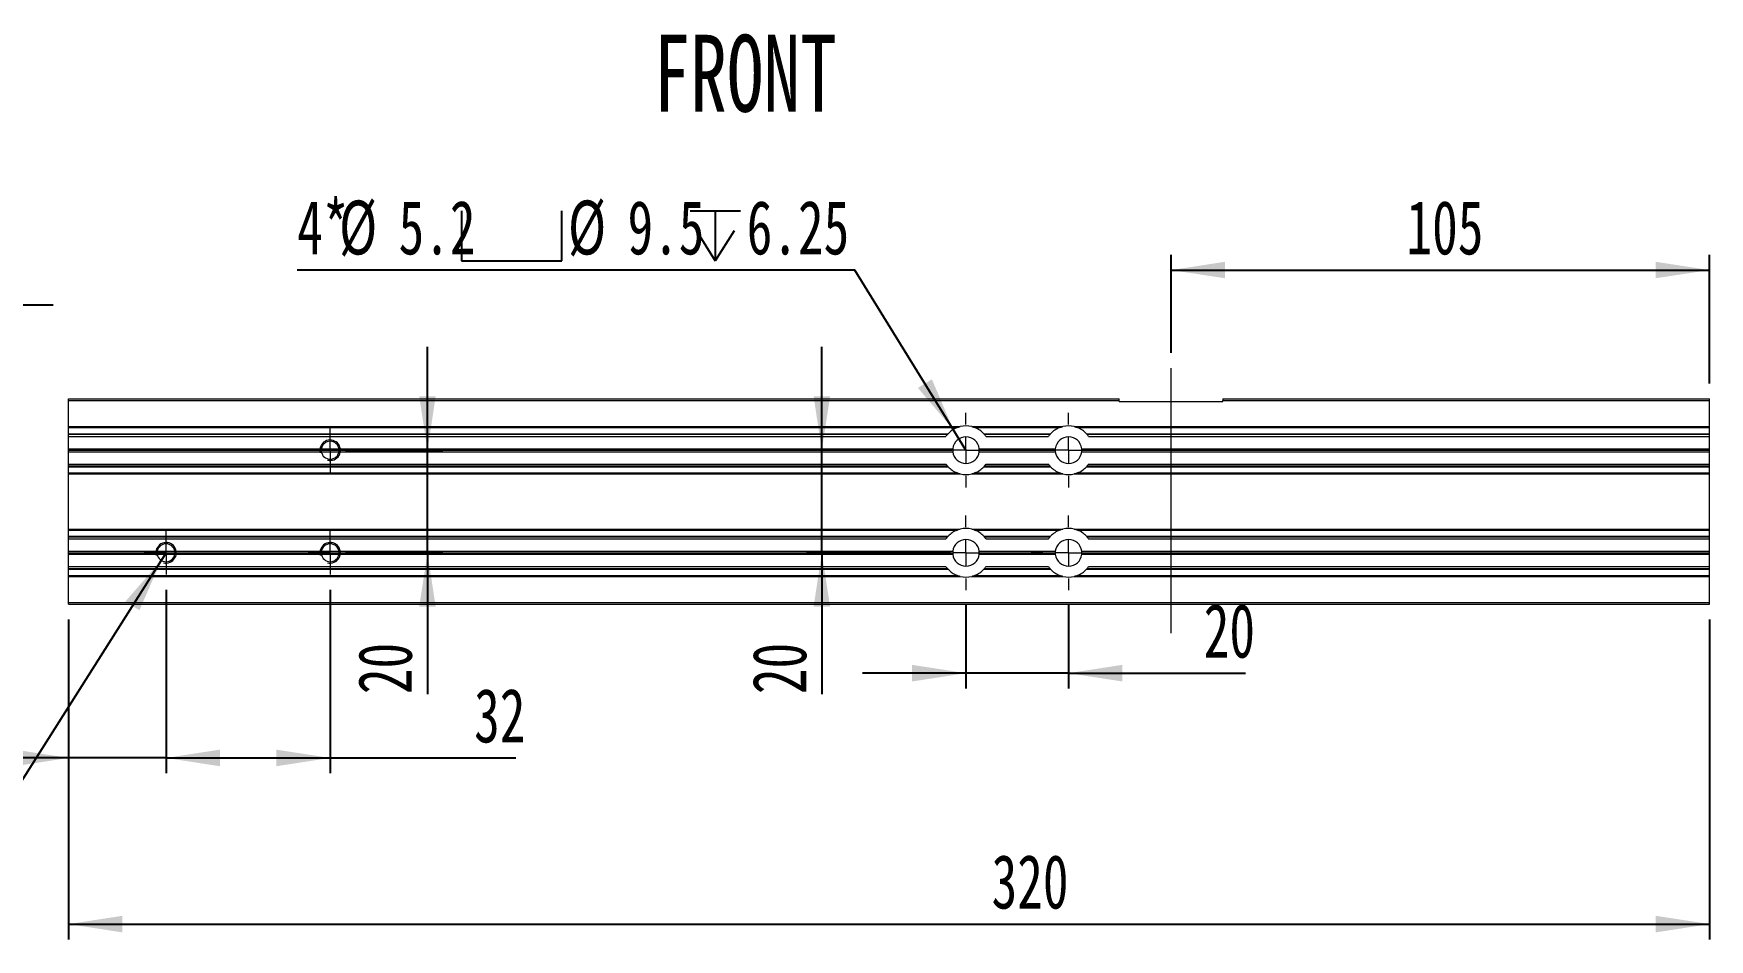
# Model space of a CAD drawing. Header units: millimetres. Extents: x 2 to 295, y 1 to 209.
# Drawn here: x 128.8 to 237.8, y 86.7 to 145.6 of the extents above; entities that cross this region are included whole.
import ezdxf

# ---------------------------------------------------------------- set-up
doc = ezdxf.new("R2010")
doc.units = ezdxf.units.MM
doc.linetypes.add('CENTER', pattern=[10.16, 6.35, -1.27, 1.27, -1.27])
doc.linetypes.add('CENTERX2', pattern=[20.32, 12.7, -2.54, 2.54, -2.54])
doc.layers.add('DIM', color=5, linetype='Continuous')
doc.layers.add('中心线', color=1, linetype='CENTER', lineweight=15)
doc.styles.add('SLDTEXTSTYLE1', font='TXT', dxfattribs={"width": 0.469})
doc.styles.add('SLDTEXTSTYLE2', font='TXT', dxfattribs={"width": 0.7})
doc.dimstyles.new('SLDDIMSTYLE0', dxfattribs={"dimtxt": 3.5, "dimasz": 3.5, "dimexe": 0, "dimexo": 0.0625, "dimgap": 0.875, "dimtad": 2, "dimlfac": 3, "dimrnd": 1e-09, "dimzin": 12, "dimdsep": 46, "dimtxsty": 'SLDTEXTSTYLE1', "dimsah": 1, "dimcen": 0.09, "dimadec": 0, "dimazin": 3, "dimtfac": 1, "dimtofl": 0, "dimtmove": 0, "dimatfit": 3, "dimfxl": 0, "dimfrac": 2, "dimtolj": 1, "dimtzin": 12, "dimarcsym": 0})
doc.dimstyles.new('SLDDIMSTYLE1', dxfattribs={"dimtxt": 3.5, "dimasz": 3.5, "dimexe": 0, "dimexo": 0.0625, "dimgap": 0.875, "dimtad": 2, "dimlfac": 3, "dimrnd": 1e-09, "dimzin": 12, "dimdsep": 46, "dimtxsty": 'SLDTEXTSTYLE1', "dimsah": 1, "dimcen": 0.09, "dimadec": 0, "dimazin": 3, "dimtfac": 1, "dimtmove": 0, "dimatfit": 0, "dimfxl": 0, "dimfrac": 2, "dimtolj": 1, "dimtzin": 12, "dimarcsym": 0})
doc.dimstyles.new('SLDDIMSTYLE2', dxfattribs={"dimtxt": 3.5, "dimasz": 3.5, "dimexe": 0, "dimexo": 0.0625, "dimgap": 0.875, "dimtad": 0, "dimtih": 1, "dimtoh": 1, "dimlfac": 3, "dimrnd": 1e-09, "dimzin": 12, "dimdsep": 46, "dimtxsty": 'SLDTEXTSTYLE1', "dimsah": 1, "dimcen": 0, "dimadec": 0, "dimazin": 3, "dimtfac": 1, "dimtofl": 0, "dimtmove": 0, "dimatfit": 3, "dimfxl": 0, "dimfrac": 2, "dimtolj": 1, "dimtzin": 12, "dimarcsym": 0})

# ---------------------------------------------------------------- blocks, each defined once
blk = doc.blocks.new('_D')
at = {"layer": 'DIM'}
for p, q in [((131.1, 107.51), (131.1, 86.71)), ((237.77, 107.51), (237.77, 86.71)), ((131.1, 87.71), (237.77, 87.71))]:
    blk.add_line(p, q, dxfattribs=at)
for points in [[(131.1, 87.71), (134.6, 87.17), (134.6, 88.25)], [(237.77, 87.71), (234.27, 88.25), (234.27, 87.17)]]:
    blk.add_solid(points, dxfattribs=at)
at = {"layer": 'DIM', "insert": (191.1, 92.22), "char_height": 3.5, "attachment_point": 1, "style": 'SLDTEXTSTYLE2'}
blk.add_mtext('320', dxfattribs=at)
blk = doc.blocks.new('_D_1')
at = {"layer": 'DIM'}
for p, q in [((202.77, 124.84), (202.77, 131.22)), ((237.77, 122.84), (237.77, 131.22)), ((202.77, 130.22), (237.77, 130.22))]:
    blk.add_line(p, q, dxfattribs=at)
for points in [[(202.77, 130.22), (206.27, 129.69), (206.27, 130.76)], [(237.77, 130.22), (234.27, 130.76), (234.27, 129.69)]]:
    blk.add_solid(points, dxfattribs=at)
at = {"layer": 'DIM', "insert": (218.07, 134.74), "char_height": 3.5, "attachment_point": 1, "style": 'SLDTEXTSTYLE2'}
blk.add_mtext('105', dxfattribs=at)
blk = doc.blocks.new('_D_2')
at = {"layer": 'DIM'}
for p, q in [((189.43, 108.43), (189.43, 103.02)), ((196.1, 108.43), (196.1, 103.02)), ((189.43, 104.02), (182.7, 104.02)), ((196.1, 104.02), (189.43, 104.02)), ((196.1, 104.02), (207.61, 104.02))]:
    blk.add_line(p, q, dxfattribs=at)
for points in [[(189.43, 104.02), (185.93, 104.56), (185.93, 103.48)], [(196.1, 104.02), (199.6, 103.48), (199.6, 104.56)]]:
    blk.add_solid(points, dxfattribs=at)
at = {"layer": 'DIM', "insert": (204.89, 108.53), "char_height": 3.5, "attachment_point": 1, "style": 'SLDTEXTSTYLE2'}
blk.add_mtext('20', dxfattribs=at)
blk = doc.blocks.new('_D_3')
at = {"layer": 'DIM'}
for p, q in [((180.06, 118.51), (180.06, 125.24)), ((188.43, 118.51), (179.06, 118.51)), ((180.06, 111.84), (180.06, 118.51)), ((188.43, 111.84), (179.06, 111.84)), ((180.06, 111.84), (180.06, 102.66))]:
    blk.add_line(p, q, dxfattribs=at)
for points in [[(180.06, 118.51), (180.6, 122.01), (179.53, 122.01)], [(180.06, 111.84), (179.53, 108.34), (180.6, 108.34)]]:
    blk.add_solid(points, dxfattribs=at)
at = {"layer": 'DIM', "insert": (175.55, 102.66), "char_height": 3.5, "attachment_point": 1, "rotation": 90, "style": 'SLDTEXTSTYLE2'}
blk.add_mtext('20', dxfattribs=at)
blk = doc.blocks.new('SW_SYMBOL_HOLE_SPOT')
at = {"layer": 'DIM', "color": 0}
for p, q in [((0, 875), (0, 75)), ((1600, 75), (1600, 875)), ((0, 75), (1600, 75))]:
    blk.add_line(p, q, dxfattribs=at)
blk = doc.blocks.new('SW_SYMBOL_HOLE_DEPTH')
at = {"layer": 'DIM', "color": 0}
for p, q in [((0, 875), (800, 875)), ((400, 875), (400, 75)), ((100, 555), (400, 75)), ((700, 555), (400, 75))]:
    blk.add_line(p, q, dxfattribs=at)
blk = doc.blocks.new('_D_4')
at = {"layer": 'DIM'}
for p, q in [((182.21, 130.22), (145.96, 130.22)), ((188.6, 119.86), (182.21, 130.22)), ((189.43, 118.51), (188.6, 119.86))]:
    blk.add_line(p, q, dxfattribs=at)
blk.add_solid([(188.6, 119.86), (187.22, 123.12), (186.31, 122.56)], dxfattribs=at)
at = {"layer": 'DIM', "xscale": 0.004072727272727273, "yscale": 0.004072727272727273, "zscale": 0.004072727272727273}
for name, p in [('SW_SYMBOL_HOLE_SPOT', (156.64, 130.51)), ('SW_SYMBOL_HOLE_DEPTH', (171.51, 130.51))]:
    blk.add_blockref(name, p, dxfattribs=at)
at = {"layer": 'DIM', "char_height": 3.5, "attachment_point": 1, "style": 'SLDTEXTSTYLE2'}
for s, insert in [('4*', (145.96, 134.74)), ('%%c', (148.68, 134.74)), ('5.2', (152.55, 134.74)), ('%%c', (163.56, 134.74)), ('9.5', (167.43, 134.74)), ('6.25', (175.18, 134.74))]:
    blk.add_mtext(s, dxfattribs=dict(at, insert=insert))
blk = doc.blocks.new('_D_5')
at = {"layer": 'DIM'}
for p, q in [((137.43, 109.43), (137.43, 97.51)), ((148.1, 109.43), (148.1, 97.51)), ((137.43, 98.51), (148.1, 98.51)), ((148.1, 98.51), (160.18, 98.51))]:
    blk.add_line(p, q, dxfattribs=at)
for points in [[(137.43, 98.51), (140.93, 97.97), (140.93, 99.05)], [(148.1, 98.51), (144.6, 99.05), (144.6, 97.97)]]:
    blk.add_solid(points, dxfattribs=at)
at = {"layer": 'DIM', "insert": (157.46, 103.02), "char_height": 3.5, "attachment_point": 1, "style": 'SLDTEXTSTYLE2'}
blk.add_mtext('32', dxfattribs=at)
blk = doc.blocks.new('_D_6')
at = {"layer": 'DIM'}
for p, q in [((137.43, 109.43), (137.43, 97.51)), ((131.1, 107.51), (131.1, 97.51)), ((131.1, 98.51), (115.47, 98.51)), ((137.43, 98.51), (131.1, 98.51)), ((137.43, 98.51), (144.17, 98.51))]:
    blk.add_line(p, q, dxfattribs=at)
for points in [[(131.1, 98.51), (127.6, 99.05), (127.6, 97.97)], [(137.43, 98.51), (140.93, 97.97), (140.93, 99.05)]]:
    blk.add_solid(points, dxfattribs=at)
at = {"layer": 'DIM', "insert": (115.47, 103.02), "char_height": 3.5, "attachment_point": 1, "style": 'SLDTEXTSTYLE2'}
blk.add_mtext('19', dxfattribs=at)
blk = doc.blocks.new('_D_7')
at = {"layer": 'DIM'}
for p, q in [((154.43, 118.51), (154.43, 125.24)), ((149.1, 118.51), (155.43, 118.51)), ((154.43, 111.84), (154.43, 118.51)), ((149.1, 111.84), (155.43, 111.84)), ((154.43, 111.84), (154.43, 102.66))]:
    blk.add_line(p, q, dxfattribs=at)
for points in [[(154.43, 118.51), (154.96, 122.01), (153.89, 122.01)], [(154.43, 111.84), (153.89, 108.34), (154.96, 108.34)]]:
    blk.add_solid(points, dxfattribs=at)
at = {"layer": 'DIM', "insert": (149.91, 102.66), "char_height": 3.5, "attachment_point": 1, "rotation": 90, "style": 'SLDTEXTSTYLE2'}
blk.add_mtext('20', dxfattribs=at)
blk = doc.blocks.new('_D_8')
at = {"layer": 'DIM'}
for p, q in [((137.12, 111.35), (122.23, 87.87)), ((137.43, 111.84), (137.12, 111.35)), ((122.23, 87.87), (108.81, 87.87))]:
    blk.add_line(p, q, dxfattribs=at)
blk.add_solid([(137.12, 111.35), (134.79, 108.68), (135.7, 108.11)], dxfattribs=at)
at = {"layer": 'DIM', "xscale": 0.004072727272727273, "yscale": 0.004072727272727273, "zscale": 0.004072727272727273}
blk.add_blockref('SW_SYMBOL_HOLE_DEPTH', (114.26, 88.16), dxfattribs=at)
at = {"layer": 'DIM', "char_height": 3.5, "attachment_point": 1, "style": 'SLDTEXTSTYLE2'}
for s, insert in [('3*M4', (108.81, 92.38)), ('15', (117.92, 92.38))]:
    blk.add_mtext(s, dxfattribs=dict(at, insert=insert))
blk = doc.blocks.new('SW_CENTERMARKSYMBOL_0')
at = {"layer": '中心线', "color": 0}
for p, q in [((0, 1.67), (0, 2.42)), ((-1.67, 0), (-2.42, 0)), ((0, 0), (-0.83, 0)), ((0, 0), (0, 0.83)), ((0, 0), (0, -0.83)), ((0, 0), (0.83, 0)), ((1.67, 0), (2.42, 0)), ((0, -1.67), (0, -2.42))]:
    blk.add_line(p, q, dxfattribs=at)
blk = doc.blocks.new('SW_CENTERMARKSYMBOL_1')
at = {"layer": '中心线', "color": 0}
for p, q in [((0, 1.67), (0, 2.42)), ((-1.67, 0), (-2.42, 0)), ((0, 0), (-0.83, 0)), ((0, 0), (0, 0.83)), ((0, 0), (0, -0.83)), ((0, 0), (0.83, 0)), ((1.67, 0), (2.42, 0)), ((0, -1.67), (0, -2.42))]:
    blk.add_line(p, q, dxfattribs=at)
blk = doc.blocks.new('SW_CENTERMARKSYMBOL_2')
at = {"layer": '中心线', "color": 0}
for p, q in [((0, 1.67), (0, 2.42)), ((-1.67, 0), (-2.42, 0)), ((0, 0), (-0.83, 0)), ((0, 0), (0, 0.83)), ((0, 0), (0, -0.83)), ((0, 0), (0.83, 0)), ((1.67, 0), (2.42, 0)), ((0, -1.67), (0, -2.42))]:
    blk.add_line(p, q, dxfattribs=at)
blk = doc.blocks.new('SW_CENTERMARKSYMBOL_3')
at = {"layer": '中心线', "color": 0}
for p, q in [((0, 1.67), (0, 2.42)), ((-1.67, 0), (-2.42, 0)), ((0, 0), (-0.83, 0)), ((0, 0), (0, 0.83)), ((0, 0), (0, -0.83)), ((0, 0), (0.83, 0)), ((1.67, 0), (2.42, 0)), ((0, -1.67), (0, -2.42))]:
    blk.add_line(p, q, dxfattribs=at)
blk = doc.blocks.new('SW_CENTERMARKSYMBOL_4')
at = {"layer": '中心线', "color": 0}
for p, q in [((0, 0.83), (0, 1.42)), ((-0.83, 0), (-1.42, 0)), ((0, 0), (-0.83, 0)), ((0, 0), (0, 0.83)), ((0, 0), (0, -0.83)), ((0, 0), (0.83, 0)), ((0.83, 0), (1.42, 0)), ((0, -0.83), (0, -1.42))]:
    blk.add_line(p, q, dxfattribs=at)
blk = doc.blocks.new('SW_CENTERMARKSYMBOL_5')
at = {"layer": '中心线', "color": 0}
for p, q in [((0, 0.83), (0, 1.42)), ((-0.83, 0), (-1.42, 0)), ((0, 0), (-0.83, 0)), ((0, 0), (0, 0.83)), ((0, 0), (0, -0.83)), ((0, 0), (0.83, 0)), ((0.83, 0), (1.42, 0)), ((0, -0.83), (0, -1.42))]:
    blk.add_line(p, q, dxfattribs=at)
blk = doc.blocks.new('SW_CENTERMARKSYMBOL_6')
at = {"layer": '中心线', "color": 0}
for p, q in [((0, 0.83), (0, 1.42)), ((-0.83, 0), (-1.42, 0)), ((0, 0), (-0.83, 0)), ((0, 0), (0, 0.83)), ((0, 0), (0, -0.83)), ((0, 0), (0.83, 0)), ((0.83, 0), (1.42, 0)), ((0, -0.83), (0, -1.42))]:
    blk.add_line(p, q, dxfattribs=at)
blk = doc.blocks.new('_D_26')
at = {"layer": 'DIM'}
for p, q in [((110.86, 112.94), (110.86, 128.96)), ((123.36, 122.94), (123.36, 128.96)), ((110.86, 127.96), (104.13, 127.96)), ((123.36, 127.96), (110.86, 127.96)), ((123.36, 127.96), (130.09, 127.96))]:
    blk.add_line(p, q, dxfattribs=at)
for points in [[(110.86, 127.96), (107.36, 128.5), (107.36, 127.42)], [(123.36, 127.96), (126.86, 127.42), (126.86, 128.5)]]:
    blk.add_solid(points, dxfattribs=at)
at = {"layer": 'DIM', "insert": (114.12, 132.47), "char_height": 3.5, "attachment_point": 1, "style": 'SLDTEXTSTYLE2'}
blk.add_mtext('37.5', dxfattribs=at)

msp = doc.modelspace()

# ---------------------------------------------------------------- linework, layer by layer
at = {"color": 7, "linetype": 'Continuous', "lineweight": 15}
for p, q in [((131.101, 121.8445), (199.401, 121.8445)), ((131.101, 121.7445), (131.101, 121.8445)), ((131.101, 121.7445), (199.401, 121.7445)), ((131.101, 120.0508), (131.101, 121.7445)), ((199.401, 121.7445), (199.401, 121.8445)), ((199.401, 121.6778), (199.401, 121.7445)), ((199.401, 121.6778), (206.1343, 121.6778)), ((206.1343, 121.8445), (237.7677, 121.8445)), ((206.1343, 121.8445), (206.1343, 121.7445)), ((206.1343, 121.7445), (237.7677, 121.7445)), ((206.1343, 121.6778), (206.1343, 121.7445)), ((237.7677, 121.7445), (237.7677, 121.8445)), ((237.7677, 120.0508), (237.7677, 121.7445)), ((131.101, 120.0508), (189.0649, 120.0508)), ((131.101, 119.9831), (131.101, 120.0508)), ((131.101, 119.9831), (188.8511, 119.9831)), ((131.101, 119.5819), (131.101, 119.9831)), ((189.8038, 120.0508), (195.7315, 120.0508)), ((190.0176, 119.9831), (195.5177, 119.9831)), ((196.4705, 120.0508), (237.7677, 120.0508)), ((196.6843, 119.9831), (237.7677, 119.9831)), ((237.7677, 119.9831), (237.7677, 120.0508)), ((237.7677, 119.5819), (237.7677, 119.9831)), ((131.101, 119.5819), (188.2679, 119.5819)), ((131.101, 119.5526), (131.101, 119.5819)), ((131.101, 119.5526), (188.2417, 119.5526)), ((131.101, 119.4076), (131.101, 119.5526)), ((131.101, 119.4076), (188.1292, 119.4076)), ((131.101, 118.6112), (131.101, 119.4076)), ((190.6007, 119.5819), (194.9346, 119.5819)), ((190.627, 119.5526), (194.9084, 119.5526)), ((190.7395, 119.4076), (194.7959, 119.4076)), ((197.2674, 119.5819), (237.7677, 119.5819)), ((197.2936, 119.5526), (237.7677, 119.5526)), ((197.4061, 119.4076), (237.7677, 119.4076)), ((237.7677, 119.5526), (237.7677, 119.5819)), ((237.7677, 119.4076), (237.7677, 119.5526)), ((237.7677, 118.6112), (237.7677, 119.4076)), ((131.101, 118.6112), (147.5263, 118.6112)), ((131.101, 118.5112), (131.101, 118.6112)), ((131.101, 118.5112), (147.5177, 118.5112)), ((131.101, 118.4112), (131.101, 118.5112)), ((131.101, 118.4112), (147.5263, 118.4112)), ((131.101, 117.6147), (131.101, 118.4112)), ((147.5233, 118.5112), (148.6786, 118.5112)), ((147.5277, 118.4112), (148.674, 118.4112)), ((147.5294, 118.6112), (148.673, 118.6112)), ((148.6757, 118.6112), (188.5735, 118.6112)), ((148.6757, 118.4112), (188.5735, 118.4112)), ((148.6843, 118.5112), (188.5677, 118.5112)), ((190.2952, 118.6112), (195.2401, 118.6112)), ((190.2952, 118.4112), (195.2401, 118.4112)), ((190.301, 118.5112), (195.2343, 118.5112)), ((196.9619, 118.6112), (237.7677, 118.6112)), ((196.9619, 118.4112), (237.7677, 118.4112)), ((196.9677, 118.5112), (237.7677, 118.5112)), ((237.7677, 118.5112), (237.7677, 118.6112)), ((237.7677, 118.4112), (237.7677, 118.5112)), ((237.7677, 117.6147), (237.7677, 118.4112)), ((131.101, 117.6147), (188.1292, 117.6147)), ((131.101, 117.4697), (131.101, 117.6147)), ((188.2425, 117.4697), (131.101, 117.4697)), ((131.101, 117.4404), (131.101, 117.4697)), ((131.101, 117.4404), (188.2679, 117.4404)), ((131.101, 117.0392), (131.101, 117.4404)), ((131.101, 117.0392), (188.8511, 117.0392)), ((131.101, 116.9715), (131.101, 117.0392)), ((131.101, 116.9715), (189.0649, 116.9715)), ((131.101, 113.3841), (131.101, 116.9715)), ((189.8038, 116.9715), (195.7315, 116.9715)), ((190.0176, 117.0392), (195.5177, 117.0392)), ((190.6007, 117.4404), (194.9346, 117.4404)), ((194.9091, 117.4697), (190.6262, 117.4697)), ((190.7395, 117.6147), (194.7959, 117.6147)), ((196.4705, 116.9715), (237.7677, 116.9715)), ((196.6843, 117.0392), (237.7677, 117.0392)), ((197.2674, 117.4404), (237.7677, 117.4404)), ((237.7677, 117.4697), (197.2929, 117.4697)), ((197.4061, 117.6147), (237.7677, 117.6147)), ((237.7677, 117.4697), (237.7677, 117.6147)), ((237.7677, 117.4404), (237.7677, 117.4697)), ((237.7677, 117.0392), (237.7677, 117.4404)), ((237.7677, 116.9715), (237.7677, 117.0392)), ((237.7677, 113.3841), (237.7677, 116.9715)), ((131.101, 113.3841), (189.0649, 113.3841)), ((131.101, 113.3165), (131.101, 113.3841)), ((131.101, 113.3165), (188.8511, 113.3165)), ((131.101, 112.9152), (131.101, 113.3165)), ((189.8038, 113.3841), (195.7315, 113.3841)), ((190.0176, 113.3165), (195.5177, 113.3165)), ((196.4705, 113.3841), (237.7677, 113.3841)), ((196.6843, 113.3165), (237.7677, 113.3165)), ((237.7677, 113.3165), (237.7677, 113.3841)), ((237.7677, 112.9152), (237.7677, 113.3165)), ((131.101, 112.9152), (188.2679, 112.9152)), ((131.101, 112.8859), (131.101, 112.9152)), ((131.101, 112.8859), (188.2417, 112.8859)), ((131.101, 112.7409), (131.101, 112.8859)), ((131.101, 112.7409), (188.1292, 112.7409)), ((131.101, 111.9445), (131.101, 112.7409)), ((190.6007, 112.9152), (194.9346, 112.9152)), ((190.627, 112.8859), (194.9084, 112.8859)), ((190.7395, 112.7409), (194.7959, 112.7409)), ((197.2674, 112.9152), (237.7677, 112.9152)), ((197.2936, 112.8859), (237.7677, 112.8859)), ((197.4061, 112.7409), (237.7677, 112.7409)), ((237.7677, 112.8859), (237.7677, 112.9152)), ((237.7677, 112.7409), (237.7677, 112.8859)), ((237.7677, 111.9445), (237.7677, 112.7409)), ((131.101, 111.9445), (136.8596, 111.9445)), ((131.101, 111.8445), (131.101, 111.9445)), ((131.101, 111.8445), (136.851, 111.8445)), ((131.101, 111.7445), (131.101, 111.8445)), ((131.101, 111.7445), (136.8596, 111.7445)), ((131.101, 110.948), (131.101, 111.7445)), ((136.8566, 111.8445), (138.012, 111.8445)), ((136.8611, 111.7445), (138.0073, 111.7445)), ((136.8627, 111.9445), (138.0064, 111.9445)), ((138.009, 111.9445), (147.5263, 111.9445)), ((138.009, 111.7445), (147.5263, 111.7445)), ((138.0177, 111.8445), (147.5177, 111.8445)), ((147.5233, 111.8445), (148.6786, 111.8445)), ((147.5277, 111.7445), (148.674, 111.7445)), ((147.5294, 111.9445), (148.673, 111.9445)), ((148.6757, 111.9445), (188.5735, 111.9445)), ((148.6757, 111.7445), (188.5735, 111.7445)), ((148.6843, 111.8445), (188.5677, 111.8445)), ((190.2952, 111.9445), (195.2401, 111.9445)), ((190.2952, 111.7445), (195.2401, 111.7445)), ((190.301, 111.8445), (195.2343, 111.8445)), ((196.9619, 111.9445), (237.7677, 111.9445)), ((196.9619, 111.7445), (237.7677, 111.7445)), ((196.9677, 111.8445), (237.7677, 111.8445)), ((237.7677, 111.8445), (237.7677, 111.9445)), ((237.7677, 111.7445), (237.7677, 111.8445)), ((237.7677, 110.948), (237.7677, 111.7445)), ((131.101, 110.948), (188.1292, 110.948)), ((131.101, 110.8031), (131.101, 110.948)), ((188.2425, 110.8031), (131.101, 110.8031)), ((131.101, 110.7738), (131.101, 110.8031)), ((131.101, 110.7738), (188.2679, 110.7738)), ((131.101, 110.3725), (131.101, 110.7738)), ((131.101, 110.3725), (188.8511, 110.3725)), ((131.101, 110.3049), (131.101, 110.3725)), ((131.101, 110.3049), (189.0649, 110.3049)), ((131.101, 108.6112), (131.101, 110.3049)), ((189.8038, 110.3049), (195.7315, 110.3049)), ((190.0176, 110.3725), (195.5177, 110.3725)), ((190.6007, 110.7738), (194.9346, 110.7738)), ((194.9091, 110.8031), (190.6262, 110.8031)), ((190.7395, 110.948), (194.7959, 110.948)), ((196.4705, 110.3049), (237.7677, 110.3049)), ((196.6843, 110.3725), (237.7677, 110.3725)), ((197.2674, 110.7738), (237.7677, 110.7738)), ((237.7677, 110.8031), (197.2929, 110.8031)), ((197.4061, 110.948), (237.7677, 110.948)), ((237.7677, 110.8031), (237.7677, 110.948)), ((237.7677, 110.7738), (237.7677, 110.8031)), ((237.7677, 110.3725), (237.7677, 110.7738)), ((237.7677, 110.3049), (237.7677, 110.3725)), ((237.7677, 108.6112), (237.7677, 110.3049)), ((131.101, 108.5112), (131.101, 108.6112)), ((131.101, 108.6112), (237.7677, 108.6112)), ((131.101, 108.5112), (237.7677, 108.5112)), ((237.7677, 108.5112), (237.7677, 108.6112))]:
    msp.add_line(p, q, dxfattribs=at)
for centre, radius, start, end in [((189.4343, 118.5112), 1.5833, 111.616334, 137.449613), ((189.4343, 118.5112), 1.5833, 76.506314, 103.493686), ((189.4343, 118.5112), 1.5833, 42.550387, 68.383666), ((196.101, 118.5112), 1.5833, 111.616334, 137.449613), ((196.101, 118.5112), 1.5833, 76.506314, 103.493686), ((196.101, 118.5112), 1.5833, 42.550387, 68.383666), ((148.101, 118.5112), 0.5833, 9.87089, 170.12911), ((189.4343, 118.5112), 1.5833, 138.872276, 145.515949), ((189.4343, 118.5112), 0.8667, 6.62581, 173.37419), ((189.4343, 118.5112), 1.5833, 34.484051, 41.127724), ((196.101, 118.5112), 1.5833, 138.872276, 145.515949), ((196.101, 118.5112), 0.8667, 6.62581, 173.37419), ((196.101, 118.5112), 1.5833, 34.484051, 41.127724), ((148.101, 118.5112), 0.5833, 170.12911, 180), ((148.101, 118.5112), 0.5833, 180, 189.87089), ((148.101, 118.5112), 0.5833, 189.87089, 350.12911), ((148.101, 118.5112), 0.5833, 0, 9.87089), ((148.101, 118.5112), 0.5833, 350.12911, 0), ((189.4343, 118.5112), 0.8667, 173.37419, 180), ((189.4343, 118.5112), 0.8667, 180, 186.62581), ((189.4343, 118.5112), 0.8667, 186.62581, 353.37419), ((189.4343, 118.5112), 0.8667, 0, 6.62581), ((189.4343, 118.5112), 0.8667, 353.37419, 0), ((196.101, 118.5112), 0.8667, 173.37419, 180), ((196.101, 118.5112), 0.8667, 180, 186.62581), ((196.101, 118.5112), 0.8667, 186.62581, 353.37419), ((196.101, 118.5112), 0.8667, 0, 6.62581), ((196.101, 118.5112), 0.8667, 353.37419, 0), ((189.4343, 118.5112), 1.5833, 214.484051, 221.127724), ((189.4343, 118.5112), 1.5833, 222.550387, 248.383666), ((189.4343, 118.5112), 1.5833, 256.506314, 283.493686), ((189.4343, 118.5112), 1.5833, 291.616334, 317.449613), ((189.4343, 118.5112), 1.5833, 318.872276, 325.515949), ((196.101, 118.5112), 1.5833, 214.484051, 221.127724), ((196.101, 118.5112), 1.5833, 222.550387, 248.383666), ((196.101, 118.5112), 1.5833, 256.506314, 283.493686), ((196.101, 118.5112), 1.5833, 291.616334, 317.449613), ((196.101, 118.5112), 1.5833, 318.872276, 325.515949), ((189.4343, 111.8445), 1.5833, 111.616334, 137.449613), ((189.4343, 111.8445), 1.5833, 76.506314, 103.493686), ((189.4343, 111.8445), 1.5833, 42.550387, 68.383666), ((196.101, 111.8445), 1.5833, 111.616334, 137.449613), ((196.101, 111.8445), 1.5833, 76.506314, 103.493686), ((196.101, 111.8445), 1.5833, 42.550387, 68.383666), ((137.4343, 111.8445), 0.5833, 9.87089, 170.12911), ((148.101, 111.8445), 0.5833, 9.87089, 170.12911), ((189.4343, 111.8445), 1.5833, 138.872276, 145.515949), ((189.4343, 111.8445), 0.8667, 6.62581, 173.37419), ((189.4343, 111.8445), 1.5833, 34.484051, 41.127724), ((196.101, 111.8445), 1.5833, 138.872276, 145.515949), ((196.101, 111.8445), 0.8667, 6.62581, 173.37419), ((196.101, 111.8445), 1.5833, 34.484051, 41.127724), ((137.4343, 111.8445), 0.5833, 170.12911, 180), ((137.4343, 111.8445), 0.5833, 180, 189.87089), ((137.4343, 111.8445), 0.5833, 189.87089, 350.12911), ((137.4343, 111.8445), 0.5833, 0, 9.87089), ((137.4343, 111.8445), 0.5833, 350.12911, 0), ((148.101, 111.8445), 0.5833, 170.12911, 180), ((148.101, 111.8445), 0.5833, 180, 189.87089), ((148.101, 111.8445), 0.5833, 189.87089, 350.12911), ((148.101, 111.8445), 0.5833, 0, 9.87089), ((148.101, 111.8445), 0.5833, 350.12911, 0), ((189.4343, 111.8445), 0.8667, 173.37419, 180), ((189.4343, 111.8445), 0.8667, 180, 186.62581), ((189.4343, 111.8445), 0.8667, 186.62581, 353.37419), ((189.4343, 111.8445), 0.8667, 0, 6.62581), ((189.4343, 111.8445), 0.8667, 353.37419, 0), ((196.101, 111.8445), 0.8667, 173.37419, 180), ((196.101, 111.8445), 0.8667, 180, 186.62581), ((196.101, 111.8445), 0.8667, 186.62581, 353.37419), ((196.101, 111.8445), 0.8667, 0, 6.62581), ((196.101, 111.8445), 0.8667, 353.37419, 0), ((189.4343, 111.8445), 1.5833, 214.484051, 221.127724), ((189.4343, 111.8445), 1.5833, 222.550387, 248.383666), ((189.4343, 111.8445), 1.5833, 256.506314, 283.493686), ((189.4343, 111.8445), 1.5833, 291.616334, 317.449613), ((189.4343, 111.8445), 1.5833, 318.872276, 325.515949), ((196.101, 111.8445), 1.5833, 214.484051, 221.127724), ((196.101, 111.8445), 1.5833, 222.550387, 248.383666), ((196.101, 111.8445), 1.5833, 256.506314, 283.493686), ((196.101, 111.8445), 1.5833, 291.616334, 317.449613), ((196.101, 111.8445), 1.5833, 318.872276, 325.515949)]:
    msp.add_arc(centre, radius, start, end, dxfattribs=at)
at = {"color": 7, "linetype": 'Continuous', "lineweight": 0}
for centre in [(148.101, 118.5112), (137.4343, 111.8445), (148.101, 111.8445)]:
    msp.add_arc(centre, 0.6667, 255, 195, dxfattribs=at)
at = {"color": 7, "linetype": 'Continuous', "lineweight": 15}
for points, knots in [([(188.8511, 119.9831), (188.8844, 119.9963), (188.9198, 120.009), (188.9914, 120.0317), (189.0281, 120.042), (189.0649, 120.0508)], [0, 0, 0, 0, 0.5, 0.5, 1, 1, 1, 1]), ([(189.8038, 120.0508), (189.8406, 120.0419), (189.8772, 120.0317), (189.9489, 120.009), (189.9847, 119.9962), (190.0176, 119.9831)], [0, 0, 0, 0, 0.5, 0.5, 1, 1, 1, 1]), ([(195.5177, 119.9831), (195.551, 119.9963), (195.5865, 120.009), (195.6581, 120.0317), (195.6948, 120.042), (195.7315, 120.0508)], [0, 0, 0, 0, 0.5, 0.5, 1, 1, 1, 1]), ([(196.4705, 120.0508), (196.5073, 120.0419), (196.5439, 120.0317), (196.6155, 120.009), (196.6513, 119.9962), (196.6843, 119.9831)], [0, 0, 0, 0, 0.5, 0.5, 1, 1, 1, 1]), ([(188.2417, 119.5526), (188.2417, 119.5526), (188.2444, 119.5557), (188.2537, 119.5662), (188.2603, 119.5736), (188.2679, 119.5819)], [0, 0, 0, 0, 0.5, 0.5, 1, 1, 1, 1]), ([(190.6007, 119.5819), (190.6083, 119.5736), (190.615, 119.5662), (190.6243, 119.5557), (190.627, 119.5526), (190.627, 119.5526)], [0, 0, 0, 0, 0.5, 0.5, 1, 1, 1, 1]), ([(194.9084, 119.5526), (194.9084, 119.5526), (194.911, 119.5557), (194.9204, 119.5662), (194.927, 119.5736), (194.9346, 119.5819)], [0, 0, 0, 0, 0.5, 0.5, 1, 1, 1, 1]), ([(197.2674, 119.5819), (197.275, 119.5736), (197.2816, 119.5662), (197.291, 119.5557), (197.2936, 119.5526), (197.2936, 119.5526)], [0, 0, 0, 0, 0.5, 0.5, 1, 1, 1, 1]), ([(147.5294, 118.6112), (147.5269, 118.6025), (147.51, 118.5431), (147.5106, 118.4693), (147.5266, 118.415), (147.5277, 118.4112)], [0, 0, 0, 0, 0.13772218, 0.93895725, 1, 1, 1, 1]), ([(148.674, 118.4112), (148.6753, 118.4155), (148.692, 118.4704), (148.6917, 118.5443), (148.6752, 118.6033), (148.673, 118.6112)], [0, 0, 0, 0, 0.06868919, 0.87541542, 1, 1, 1, 1]), ([(188.2679, 117.4404), (188.2669, 117.4415), (188.26, 117.4491), (188.2501, 117.4602), (188.2423, 117.469), (188.2424, 117.4689), (188.2425, 117.4688)], [0, 0, 0, 0, 0.06601368, 0.46066923, 0.78987184, 1, 1, 1, 1]), ([(189.0649, 116.9715), (189.0281, 116.9804), (188.9918, 116.9905), (188.9203, 117.0131), (188.8845, 117.0259), (188.8511, 117.0392)], [0, 0, 0, 0, 0.5, 0.5, 1, 1, 1, 1]), ([(190.0176, 117.0392), (189.9845, 117.026), (189.9492, 117.0134), (189.8772, 116.9906), (189.8402, 116.9803), (189.8038, 116.9715)], [0, 0, 0, 0, 0.5, 0.5, 1, 1, 1, 1]), ([(190.6262, 117.4688), (190.6264, 117.4691), (190.6271, 117.4699), (190.622, 117.4641), (190.6129, 117.4538), (190.6045, 117.4446), (190.6007, 117.4404)], [0, 0, 0, 0, 0.12009671, 0.42444973, 0.74278774, 1, 1, 1, 1]), ([(194.9346, 117.4404), (194.9336, 117.4415), (194.9267, 117.4491), (194.9168, 117.4602), (194.909, 117.469), (194.9091, 117.4689), (194.9091, 117.4688)], [0, 0, 0, 0, 0.06601368, 0.46066923, 0.78987184, 1, 1, 1, 1]), ([(195.7315, 116.9715), (195.6951, 116.9803), (195.6589, 116.9903), (195.5868, 117.0132), (195.5508, 117.0261), (195.5177, 117.0392)], [0, 0, 0, 0, 0.5, 0.5, 1, 1, 1, 1]), ([(196.6843, 117.0392), (196.6508, 117.0259), (196.6157, 117.0133), (196.5438, 116.9905), (196.5071, 116.9803), (196.4705, 116.9715)], [0, 0, 0, 0, 0.5, 0.5, 1, 1, 1, 1]), ([(197.2929, 117.4688), (197.2931, 117.4691), (197.2938, 117.4699), (197.2887, 117.4641), (197.2796, 117.4538), (197.2712, 117.4446), (197.2674, 117.4404)], [0, 0, 0, 0, 0.12009671, 0.42444973, 0.74278774, 1, 1, 1, 1]), ([(188.8511, 113.3165), (188.8844, 113.3297), (188.9198, 113.3424), (188.9914, 113.3651), (189.0281, 113.3753), (189.0649, 113.3841)], [0, 0, 0, 0, 0.5, 0.5, 1, 1, 1, 1]), ([(189.8038, 113.3841), (189.8406, 113.3753), (189.8772, 113.3651), (189.9489, 113.3424), (189.9847, 113.3295), (190.0176, 113.3165)], [0, 0, 0, 0, 0.5, 0.5, 1, 1, 1, 1]), ([(195.5177, 113.3165), (195.551, 113.3297), (195.5865, 113.3424), (195.6581, 113.3651), (195.6948, 113.3753), (195.7315, 113.3841)], [0, 0, 0, 0, 0.5, 0.5, 1, 1, 1, 1]), ([(196.4705, 113.3841), (196.5073, 113.3753), (196.5439, 113.3651), (196.6155, 113.3424), (196.6513, 113.3295), (196.6843, 113.3165)], [0, 0, 0, 0, 0.5, 0.5, 1, 1, 1, 1]), ([(188.2417, 112.8859), (188.2417, 112.8859), (188.2444, 112.889), (188.2537, 112.8995), (188.2603, 112.9069), (188.2679, 112.9152)], [0, 0, 0, 0, 0.5, 0.5, 1, 1, 1, 1]), ([(190.6007, 112.9152), (190.6083, 112.9069), (190.615, 112.8995), (190.6243, 112.889), (190.627, 112.8859), (190.627, 112.8859)], [0, 0, 0, 0, 0.5, 0.5, 1, 1, 1, 1]), ([(194.9084, 112.8859), (194.9084, 112.8859), (194.911, 112.889), (194.9204, 112.8995), (194.927, 112.9069), (194.9346, 112.9152)], [0, 0, 0, 0, 0.5, 0.5, 1, 1, 1, 1]), ([(197.2674, 112.9152), (197.275, 112.9069), (197.2816, 112.8995), (197.291, 112.889), (197.2936, 112.8859), (197.2936, 112.8859)], [0, 0, 0, 0, 0.5, 0.5, 1, 1, 1, 1]), ([(136.8627, 111.9445), (136.8603, 111.9358), (136.8433, 111.8765), (136.8439, 111.8026), (136.8599, 111.7483), (136.8611, 111.7445)], [0, 0, 0, 0, 0.13772218, 0.93895725, 1, 1, 1, 1]), ([(138.0073, 111.7445), (138.0086, 111.7488), (138.0253, 111.8037), (138.025, 111.8776), (138.0086, 111.9366), (138.0064, 111.9445)], [0, 0, 0, 0, 0.068689187, 0.875415422, 1, 1, 1, 1]), ([(147.5294, 111.9445), (147.5269, 111.9358), (147.51, 111.8765), (147.5106, 111.8026), (147.5266, 111.7483), (147.5277, 111.7445)], [0, 0, 0, 0, 0.13772218, 0.93895725, 1, 1, 1, 1]), ([(148.674, 111.7445), (148.6753, 111.7488), (148.692, 111.8037), (148.6917, 111.8776), (148.6752, 111.9366), (148.673, 111.9445)], [0, 0, 0, 0, 0.06868919, 0.87541542, 1, 1, 1, 1]), ([(188.2679, 110.7738), (188.2669, 110.7749), (188.26, 110.7824), (188.2501, 110.7935), (188.2423, 110.8023), (188.2424, 110.8022), (188.2425, 110.8022)], [0, 0, 0, 0, 0.06601368, 0.46066923, 0.78987184, 1, 1, 1, 1]), ([(189.0649, 110.3049), (189.0284, 110.3136), (188.9922, 110.3237), (188.9201, 110.3465), (188.8841, 110.3594), (188.8511, 110.3725)], [0, 0, 0, 0, 0.5, 0.5, 1, 1, 1, 1]), ([(190.0176, 110.3725), (189.9841, 110.3592), (189.949, 110.3467), (189.8772, 110.3239), (189.8404, 110.3137), (189.8038, 110.3049)], [0, 0, 0, 0, 0.5, 0.5, 1, 1, 1, 1]), ([(190.6262, 110.8022), (190.6264, 110.8024), (190.6271, 110.8033), (190.622, 110.7974), (190.6129, 110.7872), (190.6045, 110.7779), (190.6007, 110.7738)], [0, 0, 0, 0, 0.12009671, 0.42444973, 0.74278774, 1, 1, 1, 1]), ([(194.9346, 110.7738), (194.9336, 110.7749), (194.9267, 110.7824), (194.9168, 110.7935), (194.909, 110.8023), (194.9091, 110.8022), (194.9091, 110.8022)], [0, 0, 0, 0, 0.06601368, 0.46066923, 0.78987184, 1, 1, 1, 1]), ([(195.7315, 110.3049), (195.6951, 110.3136), (195.6589, 110.3237), (195.5868, 110.3465), (195.5508, 110.3594), (195.5177, 110.3725)], [0, 0, 0, 0, 0.5, 0.5, 1, 1, 1, 1]), ([(196.6843, 110.3725), (196.6508, 110.3592), (196.6157, 110.3467), (196.5438, 110.3239), (196.5071, 110.3137), (196.4705, 110.3049)], [0, 0, 0, 0, 0.5, 0.5, 1, 1, 1, 1]), ([(197.2929, 110.8022), (197.2931, 110.8024), (197.2938, 110.8033), (197.2887, 110.7974), (197.2796, 110.7872), (197.2712, 110.7779), (197.2674, 110.7738)], [0, 0, 0, 0, 0.12009671, 0.42444973, 0.74278774, 1, 1, 1, 1])]:
    msp.add_open_spline(points, degree=3, knots=knots, dxfattribs=at)
at = {"layer": '中心线', "linetype": 'CENTERX2', "lineweight": 0, "ltscale": 1.666667}
msp.add_line((202.7677, 106.6244), (202.7677, 123.8445), dxfattribs=at)

# ---------------------------------------------------------------- block references
at = {"layer": '中心线'}
for name, p in [('SW_CENTERMARKSYMBOL_6', (148.101, 118.5112)), ('SW_CENTERMARKSYMBOL_3', (189.4343, 118.5112)), ('SW_CENTERMARKSYMBOL_2', (196.101, 118.5112)), ('SW_CENTERMARKSYMBOL_0', (189.4343, 111.8445)), ('SW_CENTERMARKSYMBOL_1', (196.101, 111.8445)), ('SW_CENTERMARKSYMBOL_4', (137.4343, 111.8445)), ('SW_CENTERMARKSYMBOL_5', (148.101, 111.8445))]:
    msp.add_blockref(name, p, dxfattribs=at)

# ---------------------------------------------------------------- texts
at = {"color": 7, "linetype": 'Continuous', "lineweight": 0, "insert": (169.1301, 145.5148), "char_height": 5, "attachment_point": 1, "style": 'SLDTEXTSTYLE2'}
msp.add_mtext('FRONT', dxfattribs=at)

# ---------------------------------------------------------------- dimensions: what is measured, and where the dimension line sits
at = {"layer": 'DIM'}
for center, mpoint, text, picture, middle in [((189.4343, 118.5112), (188.6034, 119.8589), '4*%%c5.2{\\fGDT;v}%%c9.5{\\fGDT;x}6.25', '_D_4', (163.2927, 132.4744)), ((137.4343, 111.8445), (137.1219, 111.3519), '3*M4{\\fGDT;x}15', '_D_8', (114.7285, 90.1215))]:
    dim = msp.add_radius_dim(center=center, mpoint=mpoint, text=text, dimstyle='SLDDIMSTYLE2', override={"dimpost": '<>'}, dxfattribs=at)
    dim.commit()
    dim.dimension.update_dxf_attribs({"geometry": picture, "text_midpoint": middle, "dimtype": 164})
for base, p1, p2, dimstyle, picture, middle in [((237.7677, 130.2244), (202.7677, 123.8445), (237.7677, 121.8445), 'SLDDIMSTYLE0', '_D_1', (220.1134, 130.2244)), ((110.8593, 127.9581), (123.3593, 121.94), (110.8593, 111.94), 'SLDDIMSTYLE1', '_D_26', (116.8424, 127.9581)), ((131.101, 98.5112), (137.4343, 110.4278), (131.101, 108.5112), 'SLDDIMSTYLE1', '_D_6', (116.8305, 98.5112)), ((148.101, 98.5112), (137.4343, 110.4278), (148.101, 110.4278), 'SLDDIMSTYLE0', '_D_5', (158.823, 98.5112)), ((189.4343, 104.0221), (196.101, 109.4278), (189.4343, 109.4278), 'SLDDIMSTYLE1', '_D_2', (206.2478, 104.0221)), ((237.7677, 87.7101), (131.101, 108.5112), (237.7677, 108.5112), 'SLDDIMSTYLE0', '_D', (193.1442, 87.7101))]:
    dim = msp.add_linear_dim(base=base, p1=p1, p2=p2, dimstyle=dimstyle, dxfattribs=at)
    dim.commit()
    dim.dimension.update_dxf_attribs({"geometry": picture, "text_midpoint": middle, "dimtype": 160})
for base, p1, p2, picture, middle in [((154.4251, 118.5112), (148.101, 111.8445), (148.101, 118.5112), '_D_7', (154.4251, 104.0221)), ((180.0646, 118.5112), (189.4343, 111.8445), (189.4343, 118.5112), '_D_3', (180.0646, 104.0221))]:
    dim = msp.add_linear_dim(base=base, p1=p1, p2=p2, angle=90, dimstyle='SLDDIMSTYLE1', dxfattribs=at)
    dim.commit()
    dim.dimension.update_dxf_attribs({"geometry": picture, "text_midpoint": middle, "dimtype": 160})

doc.saveas('drawing.dxf')
